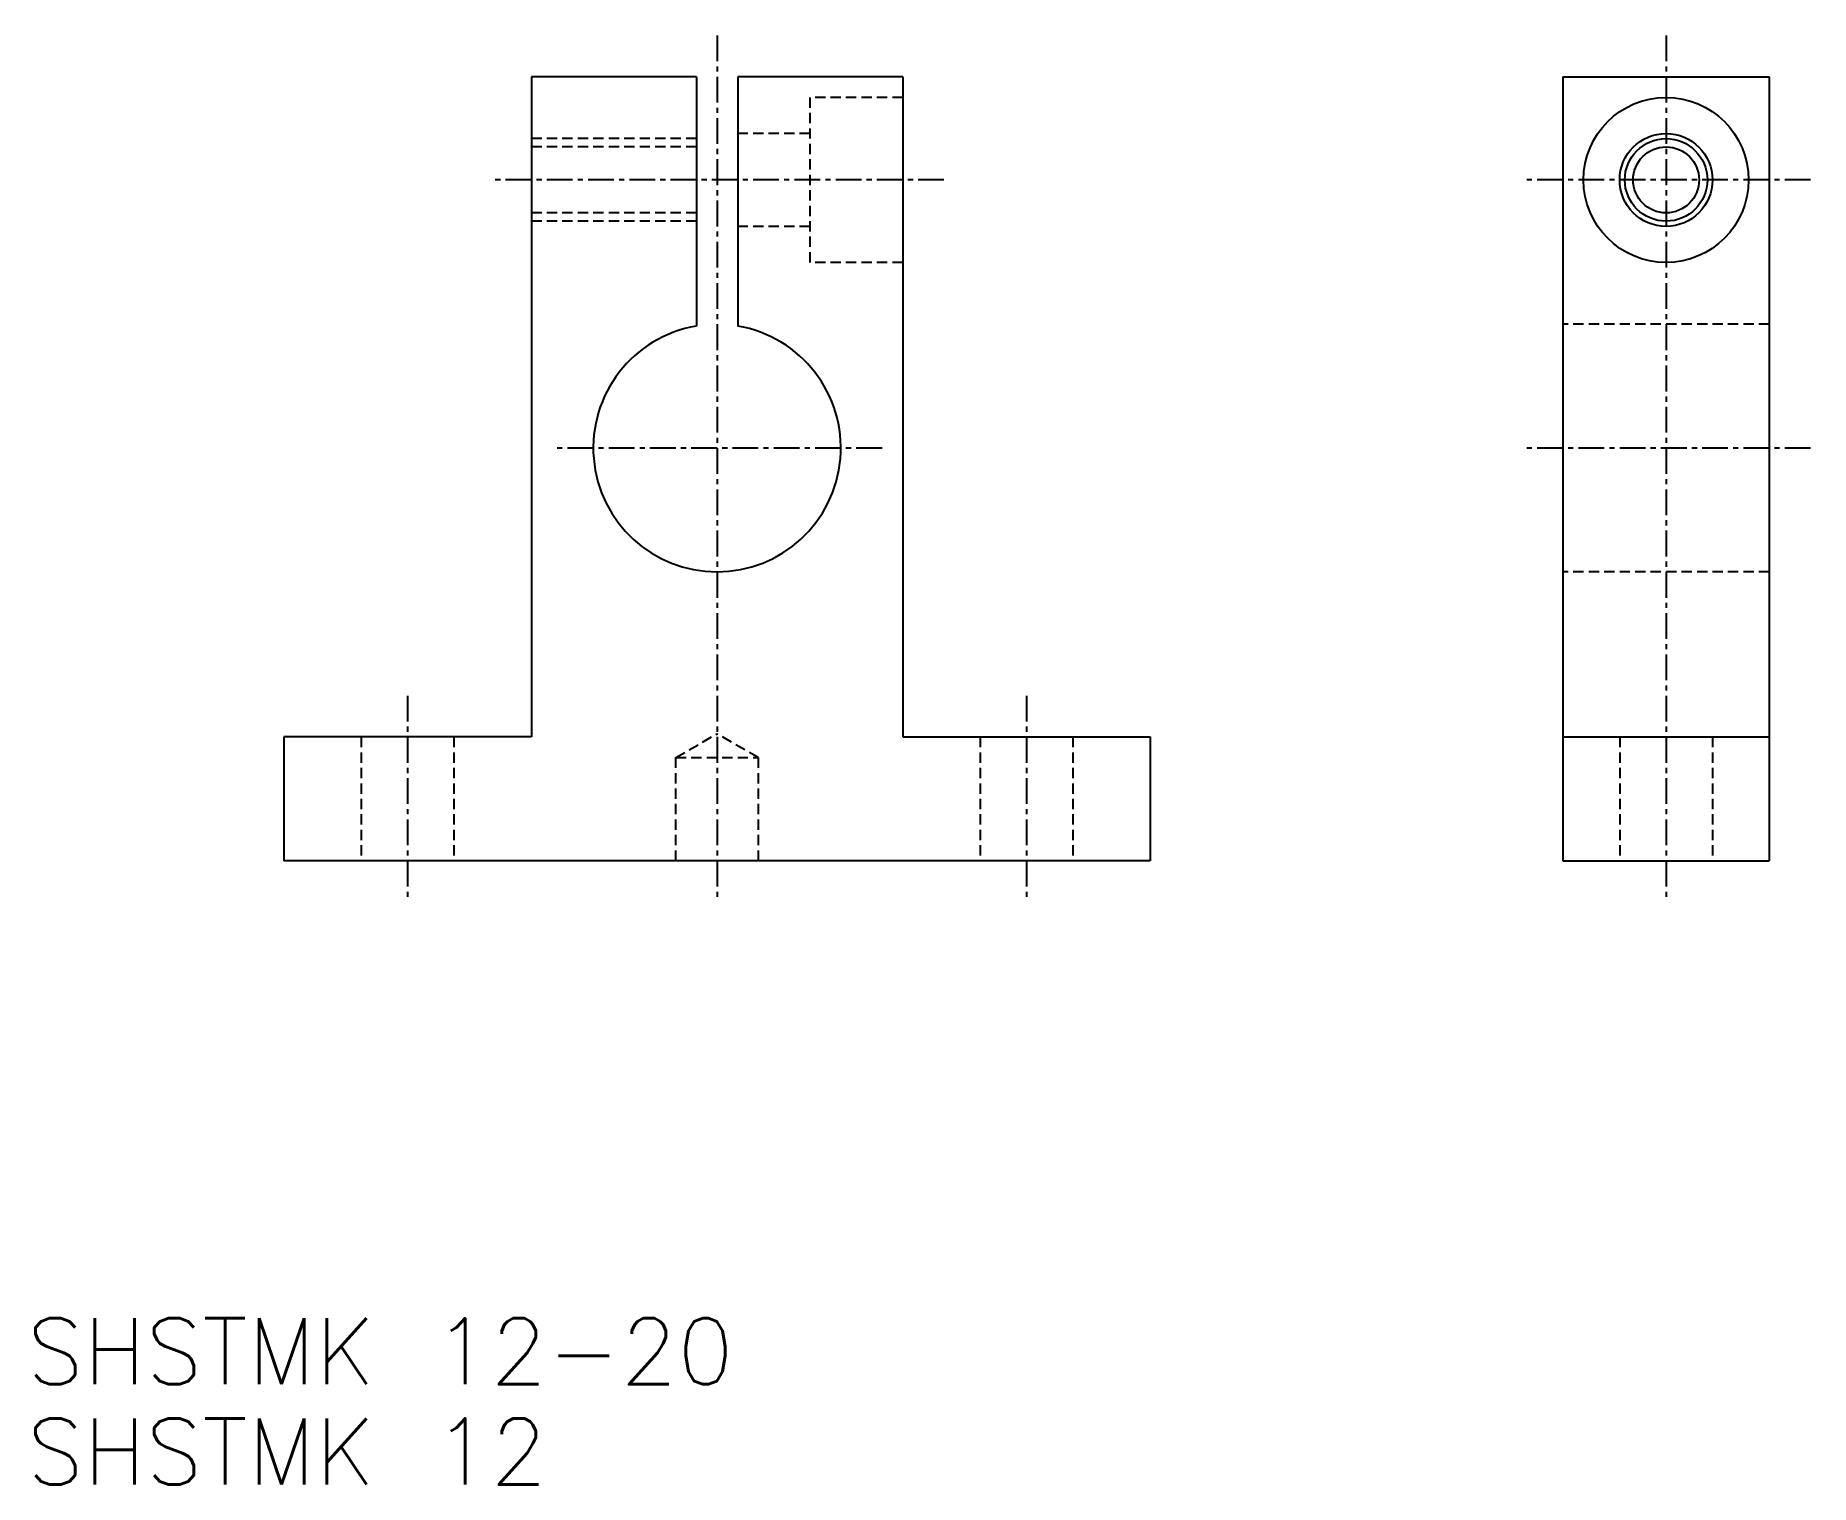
# Model space of a CAD drawing. Extents: x 799.6 to 885.6, y 75.4 to 145.6.
import ezdxf

# ---------------------------------------------------------------- set-up
doc = ezdxf.new("R2010")
doc.units = 0
doc.linetypes.add('CENTER', pattern=[2, 1.25, -0.25, 0.25, -0.25])
doc.linetypes.add('DASHED', pattern=[0.75, 0.5, -0.25])
doc.layers.get('0').update_dxf_attribs({"linetype": 'CONTINUOUS'})
doc.layers.add('CENTER', color=1, linetype='CENTER')
doc.styles.get("Standard").update_dxf_attribs({"font": 'txt.shx', "bigfont": 'bigfont.shx'})

msp = doc.modelspace()

# ---------------------------------------------------------------- linework, layer by layer
at = {"color": 7, "linetype": 'CONTINUOUS'}
for p, q in [((823.63, 143.602), (823.63, 111.602)), ((831.63, 143.602), (823.63, 143.602)), ((831.63, 143.602), (831.63, 131.518)), ((833.63, 143.602), (833.63, 131.518)), ((841.63, 143.602), (833.63, 143.602)), ((841.63, 143.602), (841.63, 111.602)), ((873.63, 143.602), (873.63, 105.602)), ((873.63, 143.602), (883.63, 143.602)), ((883.63, 143.602), (883.63, 105.602)), ((811.63, 111.602), (811.63, 105.602)), ((823.63, 111.602), (811.63, 111.602)), ((841.63, 111.602), (853.63, 111.602)), ((853.63, 111.602), (853.63, 105.602)), ((873.63, 111.602), (883.63, 111.602)), ((811.63, 110.102), (811.63, 110.102)), ((853.63, 105.602), (811.63, 105.602)), ((873.63, 105.602), (883.63, 105.602))]:
    msp.add_line(p, q, dxfattribs=at)
at = {"color": 3, "linetype": 'DASHED'}
for p, q in [((837.13, 142.602), (837.13, 134.602)), ((841.63, 142.602), (837.13, 142.602)), ((831.63, 140.602), (823.63, 140.602)), ((837.13, 140.852), (833.63, 140.852)), ((831.63, 140.202), (823.63, 140.202)), ((831.63, 137.002), (823.63, 137.002)), ((831.63, 136.602), (823.63, 136.602)), ((837.13, 136.352), (833.63, 136.352)), ((841.63, 134.602), (837.13, 134.602)), ((883.63, 131.602), (873.63, 131.602)), ((883.63, 119.602), (873.63, 119.602)), ((815.38, 111.602), (815.38, 105.602)), ((819.88, 111.602), (819.88, 105.602)), ((830.63, 110.602), (832.63, 111.757)), ((834.63, 110.602), (832.63, 111.757)), ((845.38, 111.602), (845.38, 105.602)), ((849.88, 111.602), (849.88, 105.602)), ((876.38, 111.602), (876.38, 105.602)), ((880.88, 111.602), (880.88, 105.602)), ((830.63, 105.602), (830.63, 110.602)), ((830.63, 110.602), (834.63, 110.602)), ((834.63, 110.602), (834.63, 105.602))]:
    msp.add_line(p, q, dxfattribs=at)
at = {"color": 7, "linetype": 'CONTINUOUS'}
for radius in [4, 2.25, 1.6]:
    msp.add_circle((878.63, 138.602), radius, dxfattribs=at)
at = {"color": 3, "linetype": 'CONTINUOUS'}
msp.add_circle((878.63, 138.602), 2, dxfattribs=at)
at = {"color": 7, "linetype": 'CONTINUOUS'}
msp.add_arc((832.63, 125.602), 6, 99.59407, 80.40593, dxfattribs=at)
at = {"layer": 'CENTER', "color": 1, "linetype": 'CENTER'}
for p, q in [((832.63, 145.602), (832.63, 103.602)), ((878.63, 145.602), (878.63, 103.602)), ((843.63, 138.602), (821.63, 138.602)), ((885.63, 138.602), (871.63, 138.602)), ((840.63, 125.602), (824.63, 125.602)), ((885.63, 125.602), (871.63, 125.602)), ((817.63, 113.602), (817.63, 103.602)), ((847.63, 113.602), (847.63, 103.602))]:
    msp.add_line(p, q, dxfattribs=at)

# ---------------------------------------------------------------- texts
at = {"color": 7, "linetype": 'CONTINUOUS'}
for s, p in [('SHSTMK 12-20', (799.184, 80.226)), ('SHSTMK 12', (799.184, 75.366))]:
    msp.add_text(s, height=3.2, dxfattribs=at).set_placement(p)

doc.saveas('drawing.dxf')
